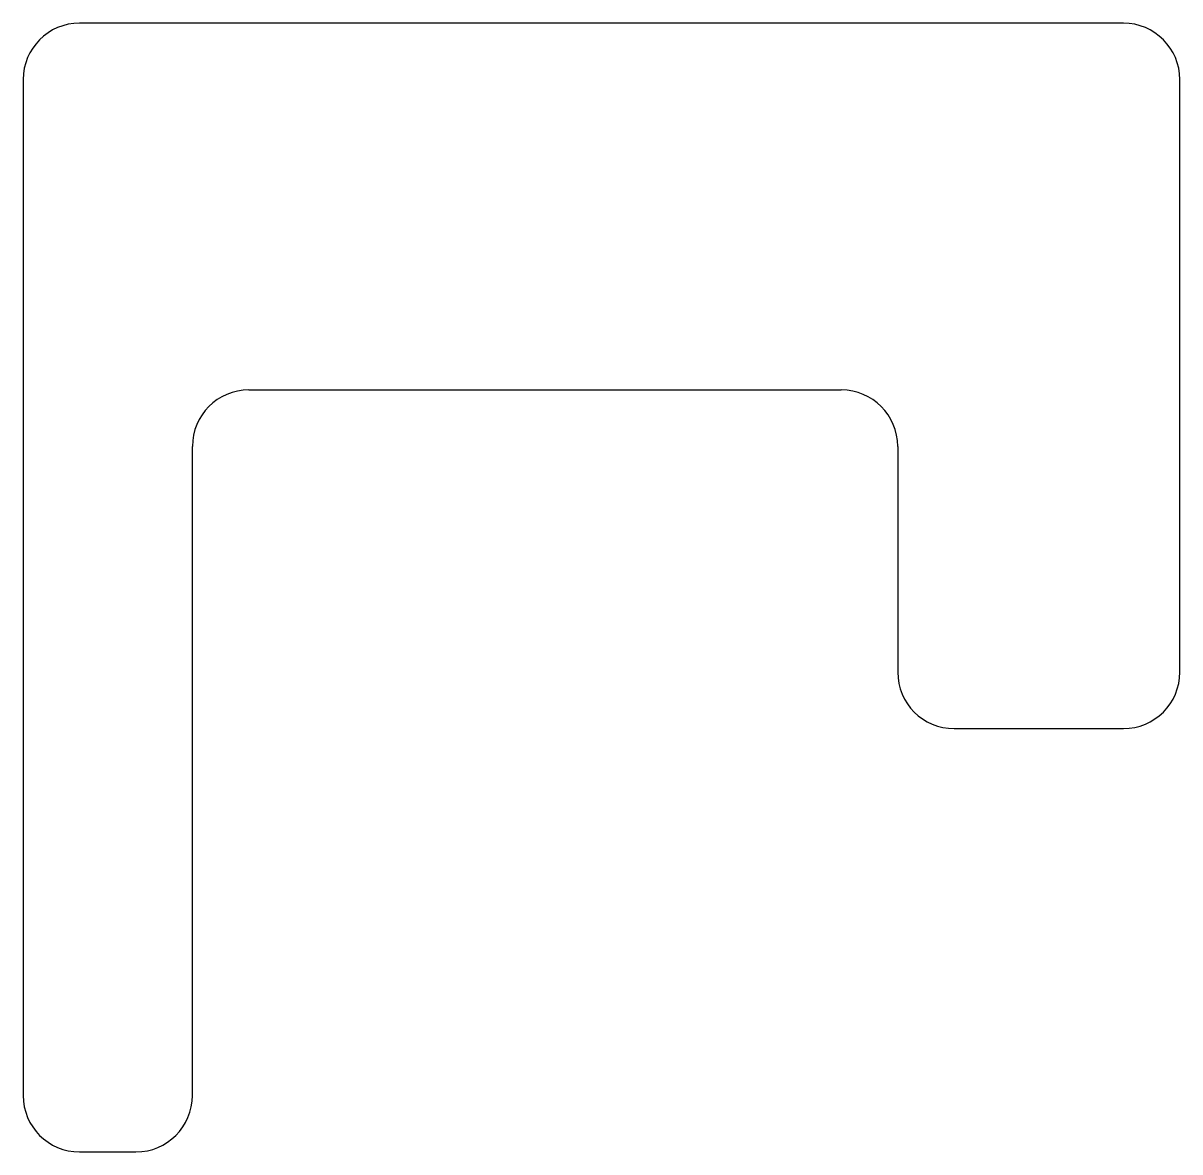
# Model space of a CAD drawing. Header units: millimetres. Extents: x -19.3 to 21.7, y -34 to 6.
import ezdxf

# ---------------------------------------------------------------- set-up
doc = ezdxf.new("R2010")
doc.units = ezdxf.units.MM

msp = doc.modelspace()

# ---------------------------------------------------------------- linework, layer by layer
at = {"color": 7, "linetype": 'Continuous', "lineweight": 25}
for p, q in [((19.651, 6.013), (-17.349, 6.013)), ((-19.349, 4.013), (-19.349, -31.987)), ((21.651, -16.987), (21.651, 4.013)), ((-11.349, -6.987), (9.651, -6.987)), ((-13.349, -31.987), (-13.349, -8.987)), ((11.651, -8.987), (11.651, -16.987)), ((13.651, -18.987), (19.651, -18.987)), ((-17.349, -33.987), (-15.349, -33.987))]:
    msp.add_line(p, q, dxfattribs=at)
for centre, start, end in [((-17.349, 4.013), 90, 180), ((19.651, 4.013), 0, 90), ((-11.349, -8.987), 90, 180), ((9.651, -8.987), 0, 90), ((13.651, -16.987), 180, 270), ((19.651, -16.987), 270, 0), ((-17.349, -31.987), 180, 270), ((-15.349, -31.987), 270, 0)]:
    msp.add_arc(centre, 2, start, end, dxfattribs=at)

doc.saveas('drawing.dxf')
